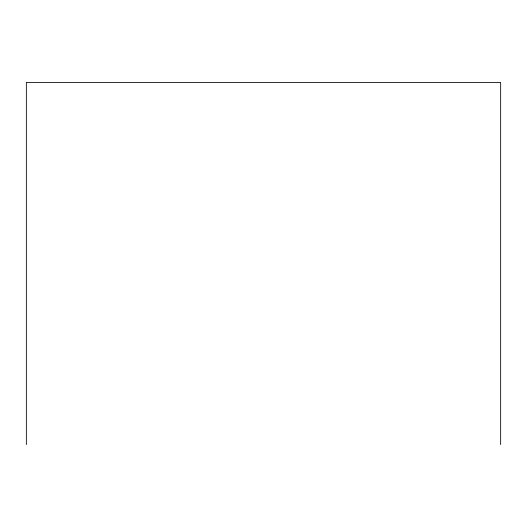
<?xml version="1.0" encoding="UTF-8"?>
<svg xmlns="http://www.w3.org/2000/svg" width="527" height="527" viewBox="0 0 527 527"><rect width="100%" height="100%" fill="white"/><g stroke="black" fill="none" stroke-linecap="round" stroke-linejoin="round"><path stroke-width="0.79" d="M500.65 444.584L500.65 82.416L26.35 82.416L26.35 444.584"/></g></svg>
